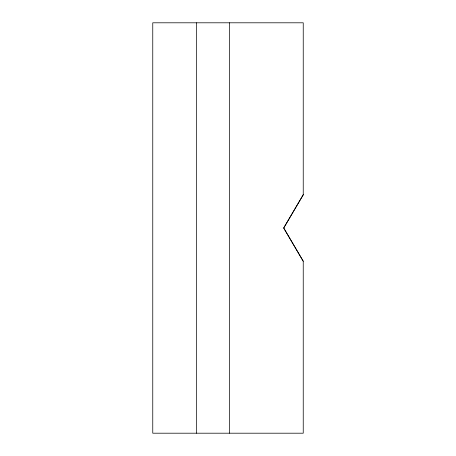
<?xml version="1.0" encoding="UTF-8"?>
<svg xmlns="http://www.w3.org/2000/svg" width="456" height="456" viewBox="0 0 456 456"><rect width="100%" height="100%" fill="white"/><g stroke="black" fill="none" stroke-linecap="round" stroke-linejoin="round"><path stroke-width="0.68" d="M303.24 194.735L283.706 228L303.24 261.265M229.368 22.8L229.368 433.2M196.536 22.8L196.536 433.2M303.24 194.797L283.706 228L303.24 261.202L303.24 433.2L152.76 433.2L152.76 22.8L303.24 22.8L303.24 194.797"/></g></svg>
